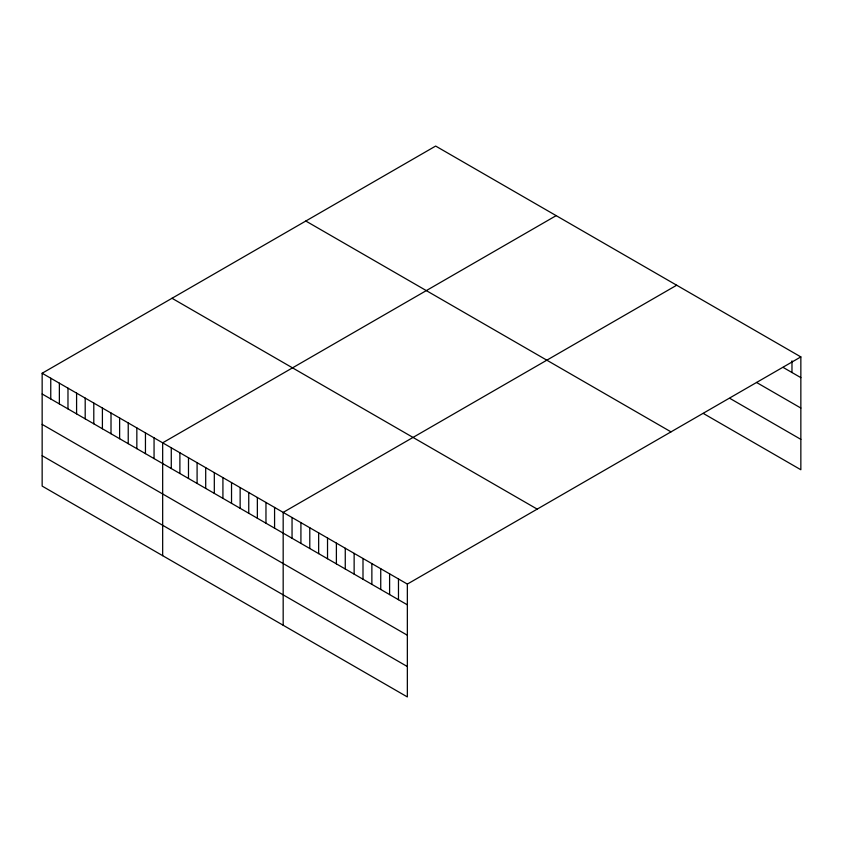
<?xml version="1.0" encoding="UTF-8"?>
<svg xmlns="http://www.w3.org/2000/svg" width="843" height="843" viewBox="0 0 843 843"><rect width="100%" height="100%" fill="white"/><g stroke="black" fill="none" stroke-linecap="round" stroke-linejoin="round"><path stroke-width="1.26" d="M42.15 373.249L407.348 584.083L407.348 696.94L42.15 486.095L42.15 373.249L435.652 146.06L800.85 356.905L800.85 469.751L703.294 413.428M556.169 215.639L162.667 442.828L162.667 555.674M676.687 285.219L283.174 512.396L283.174 625.253M407.348 584.083L800.85 356.905M783.115 367.4L800.85 377.643M756.508 382.437L800.85 408.044M729.901 398.391L800.85 439.361M305.798 221.024L670.996 431.869M172.004 298.274L537.202 509.119M42.15 393.987L407.348 604.831M42.15 424.387L407.348 635.232M42.15 455.705L407.348 666.55M791.977 360.857L791.977 372.522M398.476 578.972L398.476 599.71M389.603 573.851L389.603 594.589M380.741 568.73L380.741 589.468M371.868 563.609L371.868 584.347M362.996 558.487L362.996 579.225M354.134 553.366L354.134 574.104M345.261 548.245L345.261 568.983M336.389 543.124L336.389 563.862M327.527 538.003L327.527 558.74M318.654 532.881L318.654 553.63M309.781 527.76L309.781 548.508M300.919 522.639L300.919 543.387M292.047 517.518L292.047 538.266M274.576 507.433L274.576 528.171M265.966 502.46L265.966 523.208M257.357 497.496L257.357 518.234M248.748 492.523L248.748 513.261M240.139 487.549L240.139 508.297M231.53 482.586L231.53 503.324M222.921 477.612L222.921 498.35M214.312 472.638L214.312 493.387M205.703 467.675L205.703 488.413M197.093 462.702L197.093 483.439M188.484 457.728L188.484 478.476M179.886 452.765L179.886 473.503M171.277 447.791L171.277 468.529M154.058 437.854L154.058 458.592M145.449 432.88L145.449 453.629M136.84 427.917L136.84 448.655M128.231 422.944L128.231 443.681M119.622 417.97L119.622 438.718M111.013 413.007L111.013 433.745M102.403 408.033L102.403 428.771M93.794 403.059L93.794 423.808M85.196 398.096L85.196 418.834M76.587 393.123L76.587 413.86M67.977 388.149L67.977 408.897M59.368 383.186L59.368 403.923M50.759 378.212L50.759 398.96"/></g></svg>
